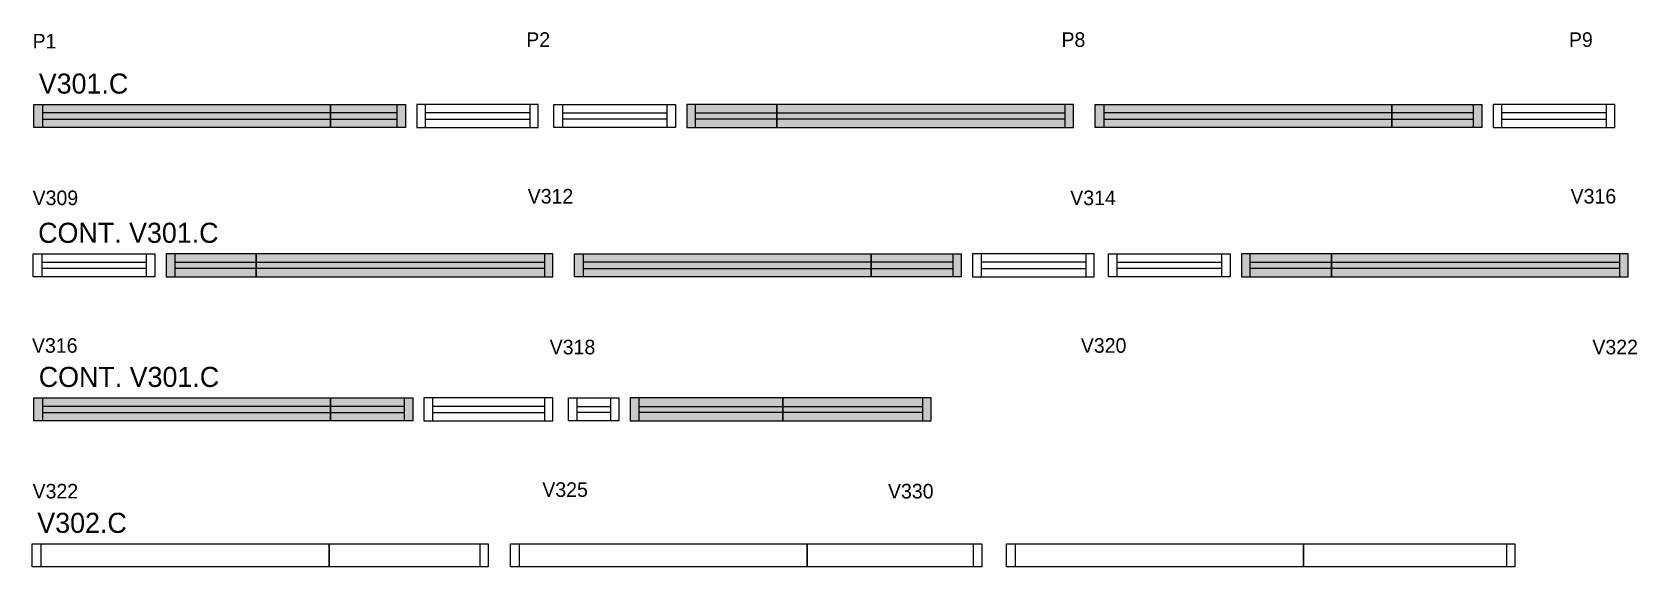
# Model space of a CAD drawing. Header units: metres. Extents: x 3421 to 4741, y 1916 to 2356.
import ezdxf

# ---------------------------------------------------------------- set-up
doc = ezdxf.new("R2010")
doc.units = ezdxf.units.M
for name, color, linetype in [('5', 7, 'Continuous'), ('NOMENCLATURA', 7, 'Continuous'), ('Painéis', 7, 'Continuous'), ('REAPROVEITAMENTO', 7, 'Continuous'), ('SARR_2.2x7', 7, 'Continuous')]:
    doc.layers.add(name, color=color, linetype=linetype)

msp = doc.modelspace()

# ---------------------------------------------------------------- hatches: boundary and pattern name
at = {"layer": 'REAPROVEITAMENTO'}
h = msp.add_hatch(color=7, dxfattribs=at)
h.dxf.hatch_style = 1
h.paths.add_polyline_path([(3422.4, 2296.3), (3422.4, 2277.3), (3422.4, 2277.3), (3727.9, 2277.3), (3727.9, 2277.3), (3727.9, 2296.3), (3727.9, 2296.3), (3422.4, 2296.3)])
h = msp.add_hatch(color=7, dxfattribs=at)
h.dxf.hatch_style = 1
h.paths.add_polyline_path([(3959.3, 2296.3), (3959.3, 2277.3), (3959.3, 2277.3), (4277.3, 2277.3), (4277.3, 2277.3), (4277.3, 2296.3), (4277.3, 2296.3), (3959.3, 2296.3)])
h = msp.add_hatch(color=7, dxfattribs=at)
h.dxf.hatch_style = 1
h.paths.add_polyline_path([(4295.2, 2296.3), (4295.2, 2277.3), (4295.2, 2277.3), (4613.2, 2277.3), (4613.2, 2277.3), (4613.2, 2296.3), (4613.2, 2296.3), (4295.2, 2296.3)])
h = msp.add_hatch(color=7, dxfattribs=at)
h.dxf.hatch_style = 1
h.paths.add_polyline_path([(3531.2, 2173.5), (3531.2, 2154.5), (3531.2, 2154.5), (3849.2, 2154.5), (3849.2, 2154.5), (3849.2, 2173.5), (3849.2, 2173.5), (3531.2, 2173.5)])
h = msp.add_hatch(color=7, dxfattribs=at)
h.dxf.hatch_style = 1
h.paths.add_polyline_path([(3867, 2173.5), (3867, 2154.5), (3867, 2154.5), (4185, 2154.5), (4185, 2154.5), (4185, 2173.5), (4185, 2173.5), (3867, 2173.5)])
h = msp.add_hatch(color=7, dxfattribs=at)
h.dxf.hatch_style = 1
h.paths.add_polyline_path([(4415.5, 2173.5), (4415.5, 2154.5), (4415.5, 2154.5), (4733.5, 2154.5), (4733.5, 2154.5), (4733.5, 2173.5), (4733.5, 2173.5), (4415.5, 2173.5)])
h = msp.add_hatch(color=7, dxfattribs=at)
h.dxf.hatch_style = 1
h.paths.add_polyline_path([(3422.4, 2055), (3422.4, 2036), (3422.4, 2036), (3733.9, 2036), (3733.9, 2036), (3733.9, 2055), (3733.9, 2055), (3422.4, 2055)])
h = msp.add_hatch(color=7, dxfattribs=at)
h.dxf.hatch_style = 1
h.paths.add_polyline_path([(3912.8, 2055), (3912.8, 2036), (3912.8, 2036), (4160.3, 2036), (4160.3, 2036), (4160.3, 2055), (4160.3, 2055), (3912.8, 2055)])

# ---------------------------------------------------------------- linework, layer by layer
at = {"layer": 'Painéis', "color": 7, "lineweight": 25}
for points in [[(3666.4, 2277.3), (3422.4, 2277.3), (3422.4, 2296.3), (3666.4, 2296.3)], [(3666.4, 2296.3), (3727.9, 2296.3), (3727.9, 2277.3), (3666.4, 2277.3)], [(4033.3, 2296.3), (3959.3, 2296.3), (3959.3, 2277.3), (4033.3, 2277.3)], [(4033.3, 2277.3), (4277.3, 2277.3), (4277.3, 2296.3), (4033.3, 2296.3)], [(4539.2, 2277.3), (4295.2, 2277.3), (4295.2, 2296.3), (4539.2, 2296.3)], [(4539.2, 2296.3), (4613.2, 2296.3), (4613.2, 2277.3), (4539.2, 2277.3)], [(3605.2, 2173.5), (3531.2, 2173.5), (3531.2, 2154.5), (3605.2, 2154.5)], [(3605.2, 2154.5), (3849.2, 2154.5), (3849.2, 2173.5), (3605.2, 2173.5)], [(4111, 2154.5), (3867, 2154.5), (3867, 2173.5), (4111, 2173.5)], [(4111, 2173.5), (4185, 2173.5), (4185, 2154.5), (4111, 2154.5)], [(4489.5, 2173.5), (4415.5, 2173.5), (4415.5, 2154.5), (4489.5, 2154.5)], [(4489.5, 2154.5), (4733.5, 2154.5), (4733.5, 2173.5), (4489.5, 2173.5)], [(3666.4, 2036), (3422.4, 2036), (3422.4, 2055), (3666.4, 2055)], [(3666.4, 2055), (3733.9, 2055), (3733.9, 2036), (3666.4, 2036)], [(4038.3, 2055), (3912.8, 2055), (3912.8, 2036), (4038.3, 2036)], [(4038.3, 2036), (4160.3, 2036), (4160.3, 2055), (4038.3, 2055)], [(3665.1, 1916), (3421.1, 1916), (3421.1, 1935), (3665.1, 1935)], [(3665.1, 1935), (3796.1, 1935), (3796.1, 1916), (3665.1, 1916)], [(4058.4, 1916), (3814.4, 1916), (3814.4, 1935), (4058.4, 1935)], [(4058.4, 1935), (4201.9, 1935), (4201.9, 1916), (4058.4, 1916)], [(4466.4, 1916), (4222.4, 1916), (4222.4, 1935), (4466.4, 1935)], [(4466.4, 1935), (4640.4, 1935), (4640.4, 1916), (4466.4, 1916)]]:
    msp.add_lwpolyline(points, close=True, dxfattribs=at)
for points in [[(3737.2, 2296.3), (3737.2, 2277.3), (3837.2, 2277.3), (3837.2, 2296.3), (3737.2, 2296.3)], [(3950, 2296.3), (3950, 2277.3), (3850, 2277.3), (3850, 2296.3), (3950, 2296.3)], [(4622.5, 2296.3), (4622.5, 2277.3), (4722.5, 2277.3), (4722.5, 2296.3), (4622.5, 2296.3)], [(3521.8, 2173.5), (3521.8, 2154.5), (3421.8, 2154.5), (3421.8, 2173.5), (3521.8, 2173.5)], [(4194.4, 2173.5), (4194.4, 2154.5), (4294.4, 2154.5), (4294.4, 2173.5), (4194.4, 2173.5)], [(4406.1, 2173.5), (4406.1, 2154.5), (4306.1, 2154.5), (4306.1, 2173.5), (4406.1, 2173.5)], [(3743.2, 2055), (3743.2, 2036), (3849.2, 2036), (3849.2, 2055), (3743.2, 2055)], [(3903.5, 2055), (3903.5, 2036), (3862, 2036), (3862, 2055), (3903.5, 2055)]]:
    msp.add_lwpolyline(points, dxfattribs=at)
at = {"layer": 'SARR_2.2x7', "color": 7, "lineweight": 25}
for p, q in [((3429.4, 2296.3), (3429.4, 2277.3)), ((3666.4, 2289.3), (3429.4, 2289.3)), ((3429.4, 2284.3), (3666.4, 2284.3)), ((3720.9, 2289.3), (3666.4, 2289.3)), ((3666.4, 2284.3), (3720.9, 2284.3)), ((3720.9, 2296.3), (3720.9, 2277.3)), ((3744.2, 2296.3), (3744.2, 2277.3)), ((3830.2, 2289.3), (3744.2, 2289.3)), ((3744.2, 2284.3), (3830.2, 2284.3)), ((3830.2, 2296.3), (3830.2, 2277.3)), ((3857, 2296.3), (3857, 2277.3)), ((3857, 2289.3), (3943, 2289.3)), ((3943, 2284.3), (3857, 2284.3)), ((3943, 2296.3), (3943, 2277.3)), ((3966.3, 2296.3), (3966.3, 2277.3)), ((3966.3, 2289.3), (4033.3, 2289.3)), ((4033.3, 2284.3), (3966.3, 2284.3)), ((4033.3, 2289.3), (4270.3, 2289.3)), ((4270.3, 2284.3), (4033.3, 2284.3)), ((4270.3, 2296.3), (4270.3, 2277.3)), ((4302.2, 2296.3), (4302.2, 2277.3)), ((4539.2, 2289.3), (4302.2, 2289.3)), ((4302.2, 2284.3), (4539.2, 2284.3)), ((4606.2, 2289.3), (4539.2, 2289.3)), ((4539.2, 2284.3), (4606.2, 2284.3)), ((4606.2, 2296.3), (4606.2, 2277.3)), ((4629.5, 2296.3), (4629.5, 2277.3)), ((4715.5, 2289.3), (4629.5, 2289.3)), ((4629.5, 2284.3), (4715.5, 2284.3)), ((4715.5, 2296.3), (4715.5, 2277.3)), ((3428.8, 2173.5), (3428.8, 2154.5)), ((3428.8, 2166.5), (3514.8, 2166.5)), ((3514.8, 2173.5), (3514.8, 2154.5)), ((3538.2, 2173.5), (3538.2, 2154.5)), ((3538.2, 2166.5), (3605.2, 2166.5)), ((3605.2, 2166.5), (3842.2, 2166.5)), ((3842.2, 2173.5), (3842.2, 2154.5)), ((3874, 2173.5), (3874, 2154.5)), ((4111, 2166.5), (3874, 2166.5)), ((4178, 2166.5), (4111, 2166.5)), ((4178, 2173.5), (4178, 2154.5)), ((4201.4, 2173.5), (4201.4, 2154.5)), ((4287.4, 2166.5), (4201.4, 2166.5)), ((4287.4, 2173.5), (4287.4, 2154.5)), ((4313.1, 2173.5), (4313.1, 2154.5)), ((4313.1, 2166.5), (4399.1, 2166.5)), ((4399.1, 2173.5), (4399.1, 2154.5)), ((4422.5, 2173.5), (4422.5, 2154.5)), ((4422.5, 2166.5), (4489.5, 2166.5)), ((4489.5, 2166.5), (4726.5, 2166.5)), ((4726.5, 2173.5), (4726.5, 2154.5)), ((3514.8, 2161.5), (3428.8, 2161.5)), ((3605.2, 2161.5), (3538.2, 2161.5)), ((3842.2, 2161.5), (3605.2, 2161.5)), ((3874, 2161.5), (4111, 2161.5)), ((4111, 2161.5), (4178, 2161.5)), ((4201.4, 2161.5), (4287.4, 2161.5)), ((4399.1, 2161.5), (4313.1, 2161.5)), ((4489.5, 2161.5), (4422.5, 2161.5)), ((4726.5, 2161.5), (4489.5, 2161.5)), ((3429.4, 2055), (3429.4, 2036)), ((3666.4, 2048), (3429.4, 2048)), ((3726.9, 2048), (3666.4, 2048)), ((3726.9, 2055), (3726.9, 2036)), ((3750.2, 2055), (3750.2, 2036)), ((3842.2, 2048), (3750.2, 2048)), ((3842.2, 2055), (3842.2, 2036)), ((3869, 2055), (3869, 2036)), ((3869, 2048), (3896.5, 2048)), ((3896.5, 2055), (3896.5, 2036)), ((3919.8, 2055), (3919.8, 2036)), ((3919.8, 2048), (4038.3, 2048)), ((4038.3, 2048), (4153.3, 2048)), ((4153.3, 2055), (4153.3, 2036)), ((3429.4, 2043), (3666.4, 2043)), ((3666.4, 2043), (3726.9, 2043)), ((3750.2, 2043), (3842.2, 2043)), ((3896.5, 2043), (3869, 2043)), ((4038.3, 2043), (3919.8, 2043)), ((4153.3, 2043), (4038.3, 2043)), ((3428.1, 1935), (3428.1, 1916)), ((3789.1, 1935), (3789.1, 1916)), ((3821.4, 1935), (3821.4, 1916)), ((4194.9, 1935), (4194.9, 1916)), ((4229.4, 1935), (4229.4, 1916)), ((4633.4, 1935), (4633.4, 1916))]:
    msp.add_line(p, q, dxfattribs=at)

# ---------------------------------------------------------------- texts
at = {"layer": '5', "color": 7, "lineweight": 25}
for s, p in [('P1', (3421.3, 2342.3)), ('P2', (3827.3, 2343.6)), ('P8', (4267.5, 2343.6)), ('P9', (4684.8, 2343.6)), ('V309', (3421.3, 2213.5)), ('V312', (3828.5, 2214.8)), ('V314', (4274.7, 2213.5)), ('V316', (4686.2, 2214.8)), ('V316', (3420.8, 2092.1)), ('V318', (3846.6, 2090.8)), ('V320', (4283.4, 2092.1)), ('V322', (4704.1, 2090.8)), ('V322', (3421.3, 1972.3)), ('V325', (3840.5, 1973.6)), ('V330', (4124.8, 1972.3))]:
    msp.add_text(s, height=12, dxfattribs=at).set_placement(p)
at = {"layer": 'NOMENCLATURA', "color": 7, "lineweight": 25}
for s, p in [('V301.C', (3426.4, 2305.2)), ('CONT. V301.C', (3425.9, 2182.5)), ('CONT. V301.C', (3426.4, 2064)), ('V302.C', (3425.2, 1944))]:
    msp.add_text(s, height=16.5, dxfattribs=at).set_placement(p)

doc.saveas('drawing.dxf')
